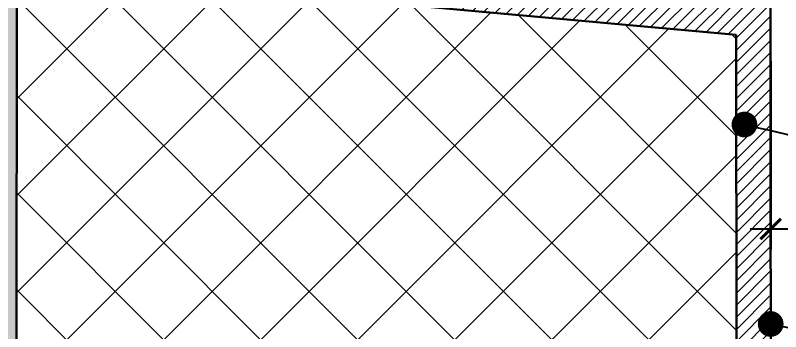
# Model space of a CAD drawing. Header units: millimetres. Extents: x -354900 to 8840672, y 0 to 292181.
# Drawn here: x -21.6 to 90, y 140736.7 to 140782.7 of the extents above; entities that cross this region are included whole.
import ezdxf
from ezdxf import colors
from ezdxf.entities.mleader import LeaderData, LeaderLine
from ezdxf.math import Vec2, Vec3

# ---------------------------------------------------------------- set-up
doc = ezdxf.new("R2010")
doc.units = ezdxf.units.MM
doc.header["$MEASUREMENT"] = 0
doc.layers.get('0').update_dxf_attribs({"color": 250, "lineweight": 9})
for name, color, linetype, lineweight in [('SG_Аннотации', 7, 'Continuous', 5), ('SG_Клей', 7, 'Continuous', 30), ('SG_Размеры', 7, 'Continuous', 5), ('SG_Утеплитель', 7, 'Continuous', 30), ('SG_Штукатурка декоративная', 7, 'Continuous', 30)]:
    doc.layers.add(name, color=color, linetype=linetype, lineweight=lineweight)
doc.layers.add('профили', color=7, linetype='Continuous', true_color=0xa31039)
doc.styles.add('SG_Arial_2.5_Размеры-выноски', font='arial.ttf', dxfattribs={"width": 0.7})
doc.styles.get("Standard").update_dxf_attribs({"font": 'isocpeur.ttf'})
doc.dimstyles.new('SG_Arial_2.5', dxfattribs={"dimtxt": 5, "dimasz": 3, "dimexe": 3, "dimexo": 0, "dimgap": 2, "dimtad": 1, "dimdec": 0, "dimzin": 0, "dimdsep": 46, "dimtxsty": 'SG_Arial_2.5_Размеры-выноски', "dimblk": 'ARCHTICK', "dimcen": -3, "dimdle": 3, "dimadec": 0, "dimazin": 0, "dimtfac": 1, "dimtdec": 0, "dimtofl": 0, "dimtmove": 1, "dimatfit": 3, "dimldrblk": 'OBLIQUE', "dimfxl": 1, "dimtfill": 1, "dimtolj": 1, "dimtzin": 0, "dimarcsym": 0})

# ---------------------------------------------------------------- blocks, each defined once
blk = doc.blocks.new('_ArchTick')
at = {"color": 0, "linetype": 'ByBlock', "const_width": 0.15}
blk.add_lwpolyline([(-0.5, -0.5), (0.5, 0.5)], dxfattribs=at)
blk = doc.blocks.new('*D700')
at = {"layer": 'SG_Размеры', "color": 0, "lineweight": -2, "transparency": 16777216}
for p, q in [((137.8181852422425, 140594.0105073709), (137.8181852422424, 140799.9798529709)), ((73.55004538228431, 140796.9798529709), (140.8181852422424, 140796.9798529709)), ((43.55004538316008, 140597.0105073709), (140.8181852422425, 140597.0105073709))]:
    blk.add_line(p, q, dxfattribs=at)
at = {"layer": 'SG_Размеры', "color": 0, "lineweight": -2, "transparency": 16777216, "xscale": 3, "yscale": 3, "zscale": 3}
for p, rotation in [((137.8181852422424, 140796.9798529709), 90), ((137.8181852422425, 140597.0105073709), 270)]:
    blk.add_blockref('_ArchTick', p, dxfattribs=dict(at, rotation=rotation))
at = {"layer": 'SG_Размеры', "color": 0, "transparency": 16777216, "insert": (133.2653203036736, 140692.3486348429), "char_height": 5, "attachment_point": 5, "rotation": 90, "style": 'SG_Arial_2.5_Размеры-выноски', "bg_fill": 3, "box_fill_scale": 1.25, "bg_fill_color": 256, "bg_fill_true_color": 13158600, "bg_fill_transparency": 0}
blk.add_mtext('\\A1;200', dxfattribs=at)
blk = doc.blocks.new('_Oblique')
at = {"color": 0, "linetype": 'ByBlock', "lineweight": -2}
blk.add_line((-0.5, -0.5), (0.5, 0.5), dxfattribs=at)
blk = doc.blocks.new('*D698')
at = {"layer": 'SG_Размеры', "color": 0, "lineweight": -2, "transparency": 16777216}
for p, q in [((125.4701066127749, 140790.0105073709), (125.4701066127749, 140704.0105073709)), ((88.5500453831601, 140787.0105073709), (128.4701066127749, 140787.0105073709)), ((88.5500453831601, 140707.0105073709), (128.4701066127749, 140707.0105073709))]:
    blk.add_line(p, q, dxfattribs=at)
at = {"layer": 'SG_Размеры', "color": 0, "lineweight": -2, "transparency": 16777216, "xscale": 3, "yscale": 3, "zscale": 3}
for p, rotation in [((125.4701066127749, 140787.0105073709), 90), ((125.4701066127749, 140707.0105073709), 270)]:
    blk.add_blockref('_ArchTick', p, dxfattribs=dict(at, rotation=rotation))
at = {"layer": 'SG_Размеры', "color": 0, "transparency": 16777216, "insert": (120.9172416741664, 140742.3002484655), "char_height": 5, "attachment_point": 5, "rotation": 90, "style": 'SG_Arial_2.5_Размеры-выноски', "bg_fill": 3, "box_fill_scale": 1.25, "bg_fill_color": 256, "bg_fill_true_color": 13158600, "bg_fill_transparency": 0}
blk.add_mtext('\\A1;80', dxfattribs=at)
blk = doc.blocks.new('*D702')
at = {"layer": 'SG_Размеры', "color": 0, "lineweight": -2, "transparency": 16777216}
for p, q in [((-21.35563767175711, 140777.0455579881), (-21.3556376717571, 140852.9359879907)), ((88.55004730414412, 140775.014174537), (88.55004730414412, 140852.9359879907)), ((91.55004730414412, 140849.9359879907), (-24.3556376717571, 140849.9359879907))]:
    blk.add_line(p, q, dxfattribs=at)
at = {"layer": 'SG_Размеры', "color": 0, "lineweight": -2, "transparency": 16777216, "xscale": 3, "yscale": 3, "zscale": 3, "rotation": 180}
blk.add_blockref('_ArchTick', (-21.3556376717571, 140849.9359879907), dxfattribs=at)
at = {"layer": 'SG_Размеры', "color": 0, "lineweight": -2, "transparency": 16777216, "xscale": 3, "yscale": 3, "zscale": 3}
blk.add_blockref('_ArchTick', (88.55004730414412, 140849.9359879907), dxfattribs=at)
at = {"layer": 'SG_Размеры', "color": 0, "transparency": 16777216, "insert": (33.5972048161935, 140854.4888529293), "char_height": 5, "attachment_point": 5, "style": 'SG_Arial_2.5_Размеры-выноски', "bg_fill": 3, "box_fill_scale": 1.25, "bg_fill_color": 256, "bg_fill_true_color": 13158600, "bg_fill_transparency": 0}
blk.add_mtext('\\A1;110', dxfattribs=at)
blk = doc.blocks.new('_Dot')
at = {"color": 0, "linetype": 'ByBlock', "lineweight": -2}
blk.add_line((-0.5, 0), (-1, 0), dxfattribs=at)
at = {"color": 0, "linetype": 'ByBlock', "lineweight": -2, "const_width": 0.5}
blk.add_lwpolyline([(-0.25, 0, 1), (0.25, 0, 1)], format="xyb", close=True, dxfattribs=at)
blk = doc.blocks.new('*D761')
at = {"layer": 'SG_Размеры', "color": 0, "lineweight": -2, "transparency": 16777216}
for p, q in [((88.55004730414412, 140776.0875154687), (88.55004730414412, 140748.6143706659)), ((118.870764190162, 140773.6902116892), (118.870764190162, 140748.6143706659)), ((121.870764190162, 140751.6143706659), (85.55004730414412, 140751.6143706659))]:
    blk.add_line(p, q, dxfattribs=at)
at = {"layer": 'SG_Размеры', "color": 0, "lineweight": -2, "transparency": 16777216, "xscale": 3, "yscale": 3, "zscale": 3, "rotation": 180}
blk.add_blockref('_ArchTick', (88.55004730414412, 140751.6143706659), dxfattribs=at)
at = {"layer": 'SG_Размеры', "color": 0, "lineweight": -2, "transparency": 16777216, "xscale": 3, "yscale": 3, "zscale": 3}
blk.add_blockref('_ArchTick', (118.870764190162, 140751.6143706659), dxfattribs=at)
at = {"layer": 'SG_Размеры', "color": 0, "transparency": 16777216, "insert": (103.710405747153, 140756.1689409251), "char_height": 5, "attachment_point": 5, "style": 'SG_Arial_2.5_Размеры-выноски', "bg_fill": 3, "box_fill_scale": 1.25, "bg_fill_color": 256, "bg_fill_true_color": 13158600, "bg_fill_transparency": 0}
blk.add_mtext('\\A1;≥ 30', dxfattribs=at)

msp = doc.modelspace()

# ---------------------------------------------------------------- hatches: boundary and pattern name
at = {"layer": 'SG_Клей', "lineweight": -3}
h = msp.add_hatch(dxfattribs=at)
h.set_pattern_fill('DOTS', color=256, scale=10)
h.set_pattern_definition([(0, (0, 0), (0.3125, 0.625), [0, -0.625])])
h.paths.add_polyline_path([(-21.3380602961679, 140804.8824751727), (-21.44996716088281, 140596.9865629208), (-24.3054009243333, 140597.034451821), (-24.45519240669819, 140804.8824751727)])

# ---------------------------------------------------------------- linework, layer by layer
at = {"layer": 'SG_Клей'}
msp.add_line((-21.33757342561385, 140811.5271399128), (-21.44996716088281, 140596.9865629208), dxfattribs=at)

# ---------------------------------------------------------------- dimensions: what is measured, and where the dimension line sits
at = {"layer": 'SG_Размеры'}
dim = msp.add_linear_dim(base=(137.8181852422424, 140796.9798529709), p1=(43.55004538316007, 140597.0105073709), p2=(73.55004538228428, 140796.9798529708), angle=90, dimstyle='SG_Arial_2.5', dxfattribs=at)
dim.commit()
dim.dimension.update_dxf_attribs({"geometry": '*D700', "text_midpoint": (137.818185242282, 140692.3486348429), "dimtype": 160})

# ---------------------------------------------------------------- next in the draw order: linework, layer by layer
at = {"layer": 'SG_Клей'}
msp.add_line((-21.34914471455016, 140789.4395119947), (83.54023558768492, 140779.9251863052), dxfattribs=at)
at = {"layer": 'SG_Штукатурка декоративная', "ltscale": 0.05}
msp.add_line((83.54023558768492, 140779.9251863052), (83.54937265098482, 140712.0105073709), dxfattribs=at)
msp.add_lwpolyline([(88.53961183203, 140784.5618224799), (88.55004538316007, 140707.0105073709), (43.55004538316007, 140707.0105073709), (43.55004538316007, 140597.0105073709), (-21.44997943823682, 140596.9631275343)], dxfattribs=at)

# ---------------------------------------------------------------- next in the draw order: dimensions: what is measured, and where the dimension line sits
at = {"layer": 'SG_Размеры'}
dim = msp.add_linear_dim(base=(125.4701066127749, 140707.0105073709), p1=(88.55004538316007, 140787.0105073709), p2=(88.55004538316007, 140707.0105073709), angle=90, dimstyle='SG_Arial_2.5', dxfattribs=at)
dim.commit()
dim.dimension.update_dxf_attribs({"geometry": '*D698', "text_midpoint": (125.4701066127748, 140742.3002484655), "dimtype": 160})

# ---------------------------------------------------------------- next in the draw order: dimensions: what is measured, and where the dimension line sits
dim = msp.add_linear_dim(base=(-21.3556376717571, 140849.9359879907), p1=(88.55004730414412, 140775.014174537), p2=(-21.35563767175711, 140777.0455579881), dimstyle='SG_Arial_2.5', dxfattribs=at)
dim.commit()
dim.dimension.update_dxf_attribs({"geometry": '*D702', "text_midpoint": (33.5972048161935, 140854.4888529293)})

# ---------------------------------------------------------------- next in the draw order: leaders
at = {"layer": 'SG_Аннотации'}
ml = msp.add_multileader_mtext('Standard', dxfattribs=at)
ml.set_content('{\\W0.7;Грунтовка ^Jvetonit prim uni/prim facad}', color=256)
ml.set_leader_properties()
ml.set_arrow_properties(name='DOT')
ml.build(insert=Vec2(0, 0))
ml.multileader.update_dxf_attribs({"has_dogleg": 0, "text_left_attachment_type": 6, "text_right_attachment_type": 6, "dogleg_length": 0, "arrow_head_size": 3.75})
ctx = ml.context
ctx.base_point, ctx.char_height, ctx.arrow_head_size, ctx.landing_gap_size, ctx.plane_origin = Vec3(141.6519490882056, 140753.6375789879), 5, 3.75, 0.277764759962266, Vec3(89.16682956366577, 140761.4128604026)
ctx.left_attachment, ctx.right_attachment = 6, 6
notes = []
notes.append((ctx, [(0, (1, 1, 0), (141.6519490882056, 140753.6375789879), (1, 0), 0, [(0, [(84.7202226161326, 140766.8380656306)], 0, [])])]))
ctx.mtext.insert, ctx.mtext.width, ctx.mtext.flow_direction = Vec3(141.9297138481678, 140760.1375789879), 63.76136460882844, 5
ml = msp.add_multileader_mtext('Standard', dxfattribs=at)
ml.set_content('{\\W0.7;Декоративная штукатурка \\Pvetonit pas decofino^Jили др. декоратиные покрытия vetonit}', color=256)
ml.set_leader_properties()
ml.set_arrow_properties(name='DOT')
ml.build(insert=Vec2(0, 0))
ml.multileader.update_dxf_attribs({"has_dogleg": 0, "text_left_attachment_type": 6, "text_right_attachment_type": 6, "dogleg_length": 0, "arrow_head_size": 3.75})
ctx = ml.context
ctx.base_point, ctx.char_height, ctx.arrow_head_size, ctx.landing_gap_size, ctx.plane_origin = Vec3(142.1966113732487, 140726.4142598056), 5, 3.75, 0.277764759962266, Vec3(252.2914873137429, 140814.6137513257)
ctx.left_attachment, ctx.right_attachment = 6, 6
notes.append((ctx, [(0, (1, 1, 0), (142.1966113732487, 140726.4142598056), (1, 0), 0, [(1, [(88.55004538316007, 140737.7775419239)], 0, [])])]))
ctx.mtext.insert, ctx.mtext.width, ctx.mtext.flow_direction = Vec3(142.474376133211, 140732.9142598056), 64.10067677970875, 5
for ctx, leaders in notes:
    for number, flags, end, landing, length, lines in leaders:
        leader = LeaderData()
        leader.index, (leader.has_last_leader_line, leader.has_dogleg_vector, leader.attachment_direction) = number, flags
        leader.last_leader_point, leader.dogleg_vector, leader.dogleg_length = Vec3(end), Vec3(landing), length
        for number, points, colour, breaks in lines:
            line = LeaderLine()
            line.index, line.vertices, line.color, line.breaks = number, Vec3.list(points), colors.encode_raw_color(colour), breaks
            leader.lines.append(line)
        ctx.leaders.append(leader)

# ---------------------------------------------------------------- next in the draw order: hatches: boundary and pattern name
at = {"layer": 'SG_Утеплитель', "lineweight": 15, "ltscale": 100}
h = msp.add_hatch(dxfattribs=at)
h.set_pattern_fill('ANSI37', color=256, scale=80)
h.set_pattern_definition([(45, (-7, 0), (-7.071067811865476, 7.071067811865476), []), (135, (-7, 0), (-7.071067811865476, -7.071067811865475), [])])
edge = h.paths.add_edge_path()
edge.add_line((-21.45362403869164, 140601.963126206), (-21.34914471455018, 140789.4395119947))
edge.add_line((-21.34914471455018, 140789.4395119947), (83.49486552023906, 140779.9293017418))
edge.add_line((83.49486552023906, 140779.9293017418), (83.54937265098482, 140712.0105073709))
edge.add_line((83.54937265098482, 140712.0105073709), (38.55004538316007, 140712.0105073709))
edge.add_line((38.55004538316007, 140712.0105073709), (38.55004538316007, 140602.0068640978))
edge.add_line((38.55004538316007, 140602.0068640978), (-21.34329048664622, 140601.9632066303))
at = {"layer": 'профили'}
h = msp.add_hatch(dxfattribs=at)
h.set_pattern_fill('ANSI31', color=256, scale=3, angle=180)
h.set_pattern_definition([(225, (3.025836406810441, -2.39730377952219), (0.2651650429449553, -0.2651650429449554), [])])
edge = h.paths.add_edge_path()
edge.add_line((-17.07286836724811, 140823.62291932), (-17.07323608842458, 140798.7830492686))
edge.add_arc((-14.31001193093207, 140799.182575055), 2.791957843261488, 188.2271997328631, 262.4640187276519)
edge.add_line((-14.67617381140185, 140796.414732199), (116.6432616266866, 140784.4531604732))
edge.add_arc((116.3725684110584, 140781.4653979018), 3.000000000007446, -2.1769006208567134, 84.82309937872509, ccw=False)
edge.add_line((119.3704033459817, 140781.3514430731), (119.3704033459817, 140765.9909953624))
edge.add_arc((116.3725684110744, 140766.1049501912), 2.99999999999141, 222.8230993784522, 357.8230993791317, ccw=False)
edge.add_line((114.1722007675335, 140764.065739012), (110.7318560759295, 140767.7779701038))
edge.add_line((110.7318560759295, 140767.7779701038), (111.0985840165177, 140768.1178386337))
edge.add_line((111.0985840165177, 140768.1178386337), (114.5389287081234, 140764.4056075419))
edge.add_arc((116.3725684110684, 140766.1049501912), 2.499999999998467, 222.8230993787875, 357.8230993782466)
edge.add_line((118.870764190162, 140766.0099878339), (118.870764190162, 140781.3704355445))
edge.add_arc((116.3725684110542, 140781.4653979018), 2.500000000011591, 357.8230993789255, 444.8230993785928)
edge.add_line((116.5981460907506, 140783.9552000447), (-14.72128934733786, 140795.9167717704))
edge.add_arc((-14.32805117535809, 140799.1455691003), 3.252655600760585, 185.4110990954236, 263.05609304332506, ccw=False)
edge.add_line((-17.56621201790338, 140798.8388398793), (-17.57360380960245, 140823.62291932))
edge.add_line((-17.57360380960245, 140823.62291932), (-17.07286836724811, 140823.62291932))

# ---------------------------------------------------------------- next in the draw order: dimensions: what is measured, and where the dimension line sits
at = {"layer": 'SG_Размеры'}
dim = msp.add_linear_dim(base=(88.55004730414412, 140751.6143706659), p1=(118.870764190162, 140773.6902116892), p2=(88.55004730414412, 140776.0875154687), text='≥ 30', dimstyle='SG_Arial_2.5', dxfattribs=at)
dim.commit()
dim.dimension.update_dxf_attribs({"geometry": '*D761', "text_midpoint": (103.710405747153, 140756.1689409251)})

# ---------------------------------------------------------------- next in the draw order: hatches: boundary and pattern name
at = {"layer": 'SG_Утеплитель', "lineweight": 5, "ltscale": 100}
h = msp.add_hatch(dxfattribs=at)
h.set_pattern_fill('ANSI31', color=256, scale=10)
h.set_pattern_definition([(45, (-278.6326244759049, -0.03748650464694947), (-0.8838834764831844, 0.8838834764831844), [])])
h.paths.add_polyline_path([(88.53962623830557, 140784.4547423877), (-21.34650963699357, 140794.422314724), (-21.34913967121395, 140789.4020254901), (83.54024063102122, 140779.8876998006), (83.5493776943211, 140711.9730208662), (38.55005042649634, 140711.9730208662), (38.55005042649634, 140601.9693775931), (-21.44735498812861, 140601.9256442673), (-21.44997439490061, 140596.9256410296), (43.55005042649634, 140596.9730208662), (43.55005042649634, 140706.9730208662), (88.55005042649634, 140706.9730208662)])

doc.saveas('drawing.dxf')
